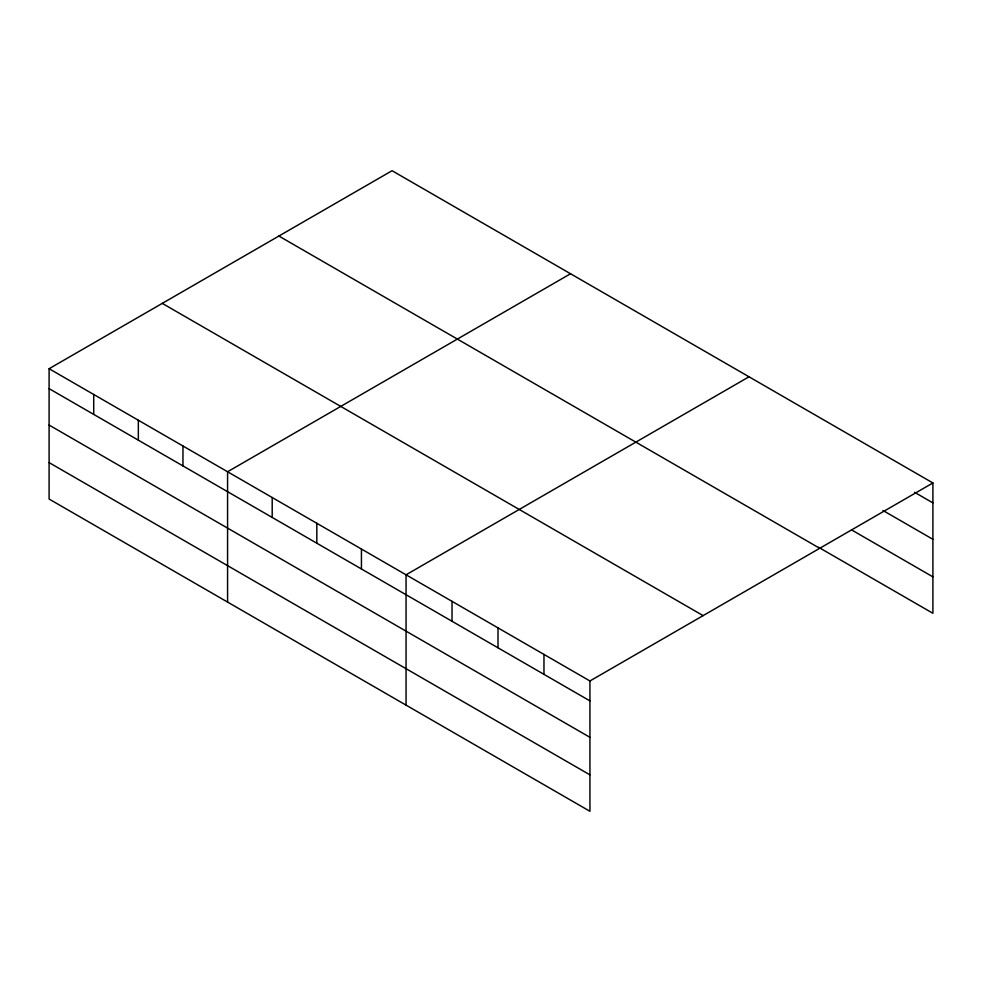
<?xml version="1.0" encoding="UTF-8"?>
<svg xmlns="http://www.w3.org/2000/svg" width="982" height="982" viewBox="0 0 982 982"><rect width="100%" height="100%" fill="white"/><g stroke="black" fill="none" stroke-linecap="round" stroke-linejoin="round"><path stroke-width="1.47" d="M589.937 737.322L589.937 680.968L49.1 368.716L49.1 499.04L589.937 811.292L589.937 737.322L49.1 425.071M818.632 547.318L932.9 613.284L932.9 482.96L392.063 170.708L49.1 368.716M570.542 273.745L227.579 471.753L227.579 602.089M749.021 376.793L406.057 574.801L406.057 705.125M589.937 680.968L932.9 482.96M914.512 492.264L932.9 502.882M882.99 510.493L932.9 539.314M851.468 529.838L932.9 576.851M278.888 236.048L819.724 548.3M162.275 303.377L703.112 615.616M49.1 388.639L589.937 700.89M49.1 462.608L589.937 774.859M543.967 654.417L543.967 674.339M497.997 627.879L497.997 647.801M452.027 601.34L452.027 621.262M361.437 549.036L361.437 568.959M316.818 523.283L316.818 543.193M272.198 497.518L272.198 517.44M182.959 446L182.959 465.922M138.339 420.235L138.339 440.157M93.72 394.469L93.72 414.392"/></g></svg>
